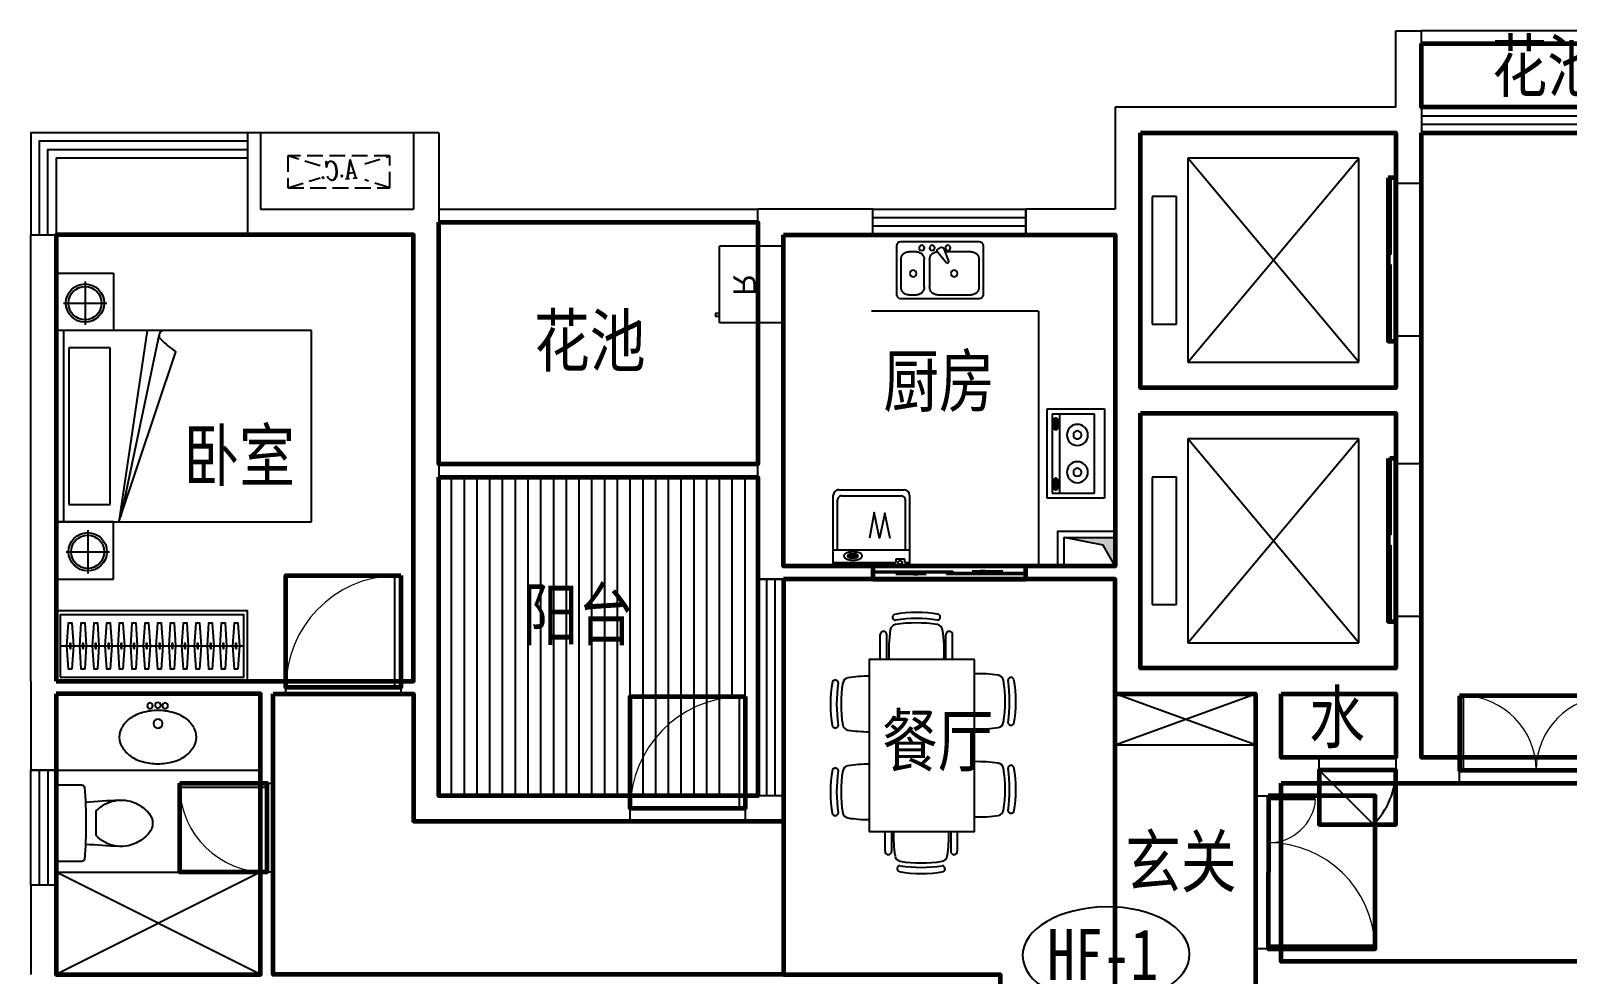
# Model space of a CAD drawing. Extents: x -515648 to -491648, y -675446 to -661846.
# Drawn here: x -515648 to -503604, y -669246 to -661846 of the extents above; entities that cross this region are included whole.
import ezdxf
from ezdxf.enums import TextEntityAlignment as Align

# ---------------------------------------------------------------- set-up
doc = ezdxf.new("R2010")
doc.units = 0
doc.header["$LTSCALE"] = 1000
doc.header["$MEASUREMENT"] = 0
doc.linetypes.add('DASH', pattern=[0.35, 0.25, -0.1])
doc.layers.get('0').update_dxf_attribs({"linetype": 'CONTINUOUS'})
for name, color, linetype in [('BATH', 8, 'CONTINUOUS'), ('F', 8, 'CONTINUOUS'), ('FURNITURE', 8, 'CONTINUOUS'), ('Furniture(家具)', 8, 'CONTINUOUS'), ('KT', 5, 'DASH'), ('Lvtry(厨卫)', 136, 'CONTINUOUS'), ('PUB_TEXT', 7, 'CONTINUOUS'), ('STAIR', 3, 'CONTINUOUS'), ('TOTHER', 223, 'CONTINUOUS'), ('WALL', 2, 'CONTINUOUS'), ('WC', 157, 'CONTINUOUS'), ('WINDOW', 4, 'CONTINUOUS'), ('家具', 8, 'CONTINUOUS'), ('屋顶轮廓阳台', 5, 'CONTINUOUS')]:
    doc.layers.add(name, color=color, linetype=linetype)
for name, color, linetype, lineweight in [('GT_卧室', 1, 'CONTINUOUS', 60), ('GT_卫生间', 5, 'CONTINUOUS', 60), ('GT_厨房', 4, 'CONTINUOUS', 60), ('GT_水机房', 170, 'CONTINUOUS', 60), ('GT_玄关', 40, 'CONTINUOUS', 60), ('GT_电梯', 150, 'CONTINUOUS', 60), ('GT_花园', 74, 'CONTINUOUS', 60), ('GT_过道', 30, 'CONTINUOUS', 60), ('GT_门', 111, 'CONTINUOUS', 60), ('GT_阳台', 6, 'CONTINUOUS', 60), ('GT_餐厅', 3, 'CONTINUOUS', 60)]:
    doc.layers.add(name, color=color, linetype=linetype, lineweight=lineweight)
doc.styles.add('-黑体', font='simhei.ttf', dxfattribs={"width": 0.8})
doc.styles.add('COMPLEX', font='COMPLEX')
doc.styles.add('DIM_FONT', font='ZBTXT.shx', dxfattribs={"width": 0.8})
doc.styles.add('rms', font='zsdz-s.shx', dxfattribs={"width": 0.7})
doc.styles.add('黑体', font='simhei.ttf')

# ---------------------------------------------------------------- blocks, each defined once
blk = doc.blocks.new('A$C01E022E6')
at = {"layer": 'FURNITURE'}
for p, q in [((375, 1664), (375, 1858)), ((427, 1664), (427, 1858)), ((890, 1664), (890, 1858)), ((942, 1664), (942, 1858)), ((412, 314), (412, 159)), ((463, 314), (463, 159)), ((927, 314), (927, 159)), ((979, 314), (979, 159))]:
    blk.add_line(p, q, dxfattribs=at)
blk.add_lwpolyline([(1113, 1664), (289, 1664), (289, 314), (1113, 314)], close=True, dxfattribs=at)
for centre, radius, start, end in [((502, 1888), 49.1, 98.5308, 170.3803), ((495, 1995), 23.8, 116.0097, 268.0251), ((662, 1076), 957, 79.6214, 100.6257), ((658, 849), 1101, 81.4206, 98.5772), ((660, 878), 1107, 81.4608, 98.5749), ((815, 1888), 49, 8.6732, 81.3268), ((821, 1996), 24.7, 275.7106, 57.991), ((401, 1858), 25.9, 360, 180), ((1529, 1731), 1088, 171.2834, 183.52), ((-213, 1732), 1089, 356.4443, 8.6674), ((916, 1858), 25.9, 360, 180), ((941, 1311), 957, 169.3743, 190.3786), ((23, 1478), 23.8, 1.9749, 153.9903), ((1140, 1313), 1107, 171.4251, 188.5392), ((1169, 1315), 1101, 171.4228, 188.5794), ((130, 1471), 49.1, 99.6197, 171.4692), ((287, 444), 1088, 89.8693, 98.7166), ((1135, 464), 1088, 81.2834, 91.174), ((1292, 1491), 49.1, 8.5308, 80.3803), ((253, 1335), 1101, 351.4206, 8.5772), ((1400, 1498), 23.8, 26.0097, 178.0251), ((282, 1333), 1107, 351.4608, 8.5749), ((481, 1331), 957, 349.6214, 10.6257), ((22, 1152), 24.7, 212.009, 354.2894), ((129, 1158), 49, 188.6732, 261.3268), ((286, 2186), 1089, 261.3326, 270.1694), ((1136, 2206), 1089, 268.7882, 278.6674), ((1293, 1178), 49, 278.6732, 351.3268), ((1400, 1172), 24.7, 185.7106, 327.991), ((1135, -226), 1088, 81.2834, 91.174), ((1292, 802), 49.1, 8.5308, 80.3803), ((941, 621), 957, 169.3743, 190.3786), ((23, 788), 23.8, 1.9749, 153.9903), ((1140, 624), 1107, 171.4251, 188.5392), ((1169, 625), 1101, 171.4228, 188.5794), ((130, 782), 49.1, 99.6197, 171.4692), ((287, -246), 1088, 89.8693, 98.7166), ((253, 645), 1101, 351.4206, 8.5772), ((1400, 808), 23.8, 26.0097, 178.0251), ((282, 644), 1107, 351.4608, 8.5749), ((481, 641), 957, 349.6214, 10.6257), ((22, 463), 24.7, 212.009, 354.2894), ((129, 469), 49, 188.6732, 261.3268), ((286, 1497), 1089, 261.3326, 270.1694), ((1136, 1517), 1089, 268.7882, 278.6674), ((1293, 489), 49, 278.6732, 351.3268), ((1400, 483), 24.7, 185.7106, 327.991), ((1566, 287), 1088, 178.5605, 188.7166), ((-176, 286), 1089, 351.3326, 1.4771), ((438, 159), 25.9, 180, 360), ((539, 130), 49.1, 189.6197, 261.4692), ((852, 129), 49, 278.6732, 351.3268), ((953, 159), 25.9, 180, 360), ((532, 23), 23.8, 91.9749, 243.9903), ((699, 941), 957, 259.3743, 280.3786), ((695, 1169), 1101, 261.4228, 278.5794), ((697, 1140), 1107, 261.4251, 278.5392), ((858, 22), 24.7, 302.009, 84.2894)]:
    blk.add_arc(centre, radius, start, end, dxfattribs=at)
blk = doc.blocks.new('A$C421B5896')
at = {"layer": 'WALL', "xscale": -1, "rotation": 90.00209809128175}
blk.add_blockref('A$C01E022E6', (2018, 1422), dxfattribs=at)
blk = doc.blocks.new('*U34')
blk.add_line((-970, -275), (470, -275))
for points in [[(-1000, 0), (500, 0), (500, -550), (-1000, -550)], [(-970, -30), (470, -30), (470, -520), (-970, -520)]]:
    blk.add_lwpolyline(points, close=True)
at = {"elevation": 0}
for points in [[(-874, -95), (-862, -275), (-874, -455), (-906, -455), (-918, -275), (-906, -95)], [(-774, -95), (-762, -275), (-774, -455), (-806, -455), (-818, -275), (-806, -95)], [(-674, -95), (-662, -275), (-674, -455), (-706, -455), (-718, -275), (-706, -95)], [(-574, -95), (-562, -275), (-574, -455), (-606, -455), (-618, -275), (-606, -95)], [(-474, -95), (-462, -275), (-474, -455), (-506, -455), (-518, -275), (-506, -95)], [(-374, -95), (-362, -275), (-374, -455), (-406, -455), (-418, -275), (-406, -95)], [(-274, -95), (-262, -275), (-274, -455), (-306, -455), (-318, -275), (-306, -95)], [(-174, -95), (-162, -275), (-174, -455), (-206, -455), (-218, -275), (-206, -95)], [(-74, -95), (-62, -275), (-74, -455), (-106, -455), (-118, -275), (-106, -95)], [(26, -95), (38, -275), (26, -455), (-6, -455), (-18, -275), (-6, -95)], [(126, -95), (138, -275), (126, -455), (94, -455), (82, -275), (94, -95)], [(226, -95), (238, -275), (226, -455), (194, -455), (182, -275), (194, -95)], [(326, -95), (338, -275), (326, -455), (294, -455), (282, -275), (294, -95)], [(426, -95), (438, -275), (426, -455), (394, -455), (382, -275), (394, -95)]]:
    blk.add_lwpolyline(points, close=True, dxfattribs=at)
at = {"ltscale": 15, "elevation": 0}
for points in [[(-894, -255), (-886, -255), (-886, -295), (-894, -295)], [(-794, -255), (-786, -255), (-786, -295), (-794, -295)], [(-694, -255), (-686, -255), (-686, -295), (-694, -295)], [(-594, -255), (-586, -255), (-586, -295), (-594, -295)], [(-494, -255), (-486, -255), (-486, -295), (-494, -295)], [(-394, -255), (-386, -255), (-386, -295), (-394, -295)], [(-294, -255), (-286, -255), (-286, -295), (-294, -295)], [(-194, -255), (-186, -255), (-186, -295), (-194, -295)], [(-94, -255), (-86, -255), (-86, -295), (-94, -295)], [(6, -255), (14, -255), (14, -295), (6, -295)], [(106, -255), (114, -255), (114, -295), (106, -295)], [(206, -255), (214, -255), (214, -295), (206, -295)], [(306, -255), (314, -255), (314, -295), (306, -295)], [(406, -255), (414, -255), (414, -295), (406, -295)]]:
    blk.add_lwpolyline(points, close=True, dxfattribs=at)
blk = doc.blocks.new('洗衣机')
for p, q in [((299, 0), (-299, 0)), ((-299, -557), (-299, 0)), ((299, 0), (299, -557)), ((-262, -31), (-299, -31)), ((-262, -30), (-262, -57)), ((-262, -57), (-190, -57)), ((-190, -57), (-190, -30)), ((299, -31), (-190, -31)), ((107, -75), (107, -86)), ((116, -84), (116, -98)), ((172, -84), (116, -84)), ((116, -98), (172, -98)), ((172, -98), (172, -84)), ((186, -76), (186, -86)), ((-299, -126), (299, -126)), ((-267, -125), (-267, -518)), ((267, -125), (267, -518)), ((256, -600), (-256, -600)), ((232, -552), (-232, -552))]:
    blk.add_line(p, q)
for points in [[(72, -82, 0.185158), (77, -93, 0.102042), (93, -105, 0.060862), (115, -112, 0.047173), (144, -115, 0.047173), (174, -112, 0.060862), (195, -105, 0.102042), (212, -93, 0.185158), (217, -82, 0.185158), (212, -71, 0.102042), (195, -58, 0.060862), (174, -51, 0.047173), (144, -49, 0.047173), (115, -51, 0.060862), (93, -58, 0.102042), (77, -71, 0.185158), (72, -82, 0.185158)], [(186, -76, 0.259034), (185, -73, 0.076276), (175, -69, 0.036515), (163, -67, 0.026615), (147, -66, 0.026615), (130, -67, 0.036515), (118, -69, 0.076276), (108, -73, 0.259034), (107, -76, 0.078462), (107, -77, 0.056762)], [(186, -86, 0.259034), (185, -83, 0.076276), (175, -78, 0.036515), (163, -76, 0.026615), (147, -75, 0.026615), (130, -76, 0.036515), (118, -78, 0.076276), (108, -83, 0.259034), (107, -86, 0.259034), (108, -88, 0.056762), (116, -92, 0.036515)], [(172, -93, 0.008736), (175, -93, 0.076276), (185, -88, 0.259034), (186, -86, 0.259034)]]:
    blk.add_lwpolyline(points, format="xyb")
blk.add_lwpolyline([(-146, -219), (-105, -418), (-64, -221), (-22, -421), (16, -221)])
blk.add_circle((-224, -30), 15.2)
for centre, radius, start, end in [((-256, -557), 43.4, 180, 270), ((-232, -518), 34.7, 180, 270), ((232, -518), 34.7, 270, 0), ((256, -557), 43.4, 270, 0)]:
    blk.add_arc(centre, radius, start, end)
blk = doc.blocks.new('炉')
at = {"layer": 'Lvtry(厨卫)'}
for p, q in [((0, 350), (-450, 350)), ((-450, 350), (-450, -350)), ((-410, -310), (-410, 310)), ((-410, 310), (-80, 310)), ((-403, 205), (-403, 269)), ((-403, 269), (-386, 269)), ((-378, 286), (-388, 286)), ((-386, 269), (-386, 205)), ((-354, -310), (-354, 310)), ((-80, 310), (-80, -310)), ((0, -350), (0, 350)), ((-386, 205), (-403, 205)), ((-377, 194), (-388, 194)), ((-403, -204), (-386, -204)), ((-403, -268), (-403, -204)), ((-378, -187), (-388, -187)), ((-386, -204), (-386, -268)), ((-450, -350), (0, -350)), ((-80, -310), (-410, -310)), ((-386, -268), (-403, -268)), ((-377, -279), (-388, -279))]:
    blk.add_line(p, q, dxfattribs=at)
for centre, radius in [((-213, 146), 82.5), ((-213, 146), 31.6), ((-213, -146), 82.5), ((-213, -146), 31.6)]:
    blk.add_circle(centre, radius, dxfattribs=at)
for centre, radius, start, end in [((-357, 262), 41.3, 148.0894, 165.5369), ((-305, 249), 94.4, 165.5369, 167.5389), ((-388, 282), 4.03, 90, 148.0894), ((-388, 282), 4.03, 31.9106, 90), ((-420, 262), 41.3, 14.4631, 31.9106), ((-471, 249), 94.4, 6.0983, 14.4631), ((-378, 282), 4.03, 31.9106, 90), ((-554, 240), 177, 0, 6.0983), ((-409, 262), 41.3, 14.4631, 31.9106), ((-461, 249), 94.4, 6.0983, 14.4631), ((-543, 240), 177, 0, 6.0983), ((-357, 218), 41.3, 198.9155, 211.9106), ((-388, 198), 4.03, 211.9106, 270), ((-388, 198), 4.03, 270, 328.0894), ((-420, 218), 41.3, 328.0894, 345.5369), ((-471, 231), 94.4, 345.5369, 353.9017), ((-378, 198), 4.03, 252.0546, 270), ((-378, 198), 4.03, 270, 328.0894), ((-554, 240), 177, 353.9017, 0), ((-409, 218), 41.3, 328.0894, 345.5369), ((-461, 231), 94.4, 345.5369, 353.9017), ((-543, 240), 177, 353.9017, 0), ((-357, -211), 41.3, 148.0894, 165.5369), ((-305, -224), 94.4, 165.5369, 167.5389), ((-388, -191), 4.03, 90, 148.0894), ((-388, -191), 4.03, 31.9106, 90), ((-420, -211), 41.3, 14.4631, 31.9106), ((-471, -224), 94.4, 6.0983, 14.4631), ((-378, -191), 4.03, 31.9106, 90), ((-554, -233), 177, 0, 6.0983), ((-554, -233), 177, 353.9017, 0), ((-409, -211), 41.3, 14.4631, 31.9106), ((-461, -224), 94.4, 6.0983, 14.4631), ((-543, -233), 177, 0, 6.0983), ((-543, -233), 177, 353.9017, 0), ((-357, -255), 41.3, 198.9155, 211.9106), ((-388, -275), 4.03, 211.9106, 270), ((-388, -275), 4.03, 270, 328.0894), ((-420, -255), 41.3, 328.0894, 345.5369), ((-471, -242), 94.4, 345.5369, 353.9017), ((-378, -275), 4.03, 252.0546, 270), ((-378, -275), 4.03, 270, 328.0894), ((-409, -255), 41.3, 328.0894, 345.5369), ((-461, -242), 94.4, 345.5369, 353.9017)]:
    blk.add_arc(centre, radius, start, end, dxfattribs=at)
blk = doc.blocks.new('洗手池5')
at = {"layer": 'F'}
for p, q in [((307, 0), (-307, 0)), ((-338, -31), (-338, -419)), ((-245, -82), (-40, -82)), ((-31, -59), (-70, -163)), ((-53, -173), (18, -87)), ((-2, -48), (12, -57)), ((184, -82), (245, -82)), ((338, -419), (338, -31)), ((-307, -358), (-307, -143)), ((-70, -163), (-53, -173)), ((82, -143), (82, -358)), ((123, -358), (123, -143)), ((307, -143), (307, -358)), ((-307, -450), (307, -450)), ((20, -419), (-245, -419)), ((245, -419), (184, -419))]:
    blk.add_line(p, q, dxfattribs=at)
for centre, radius in [((-61, -51), 20.5), ((61, -51), 20.5), ((143, -51), 20.5), ((-112, -251), 25.6), ((210, -251), 25.6)]:
    blk.add_circle(centre, radius, dxfattribs=at)
for centre, radius, start, end in [((-307, -31), 30.7, 90, 180), ((307, -31), 30.7, 0, 90), ((-245, -143), 61.4, 90, 180), ((-12, -66), 20.5, 60, 159.4623), ((2, -74), 20.5, 320.5377, 60), ((20, -143), 61.4, 0, 90), ((184, -143), 61.4, 90, 180), ((245, -143), 61.4, 0, 90), ((-245, -358), 61.4, 180, 270), ((20, -358), 61.4, 270, 0), ((184, -358), 61.4, 180, 270), ((245, -358), 61.4, 270, 0), ((-307, -419), 30.7, 180, 270), ((307, -419), 30.7, 270, 0)]:
    blk.add_arc(centre, radius, start, end, dxfattribs=at)
blk = doc.blocks.new('双人床3')
for p, q in [((0, 1200), (450, 1200)), ((0, 750), (0, 1200)), ((226, 1134), (226, 794)), ((450, 1200), (450, 750)), ((56, 963), (396, 964)), ((0, 750), (0, -750)), ((450, 750), (0, 750)), ((2000, 750), (0, 750)), ((56, 750), (56, -750)), ((713, 750), (490, -750)), ((2000, -750), (2000, 750)), ((98, 613), (98, -616)), ((422, 613), (98, 613)), ((422, -616), (422, 613)), ((807, 720), (507, -709)), ((490, -750), (936, 575)), ((98, -616), (422, -616)), ((450, -750), (0, -750)), ((0, -750), (0, -1200)), ((0, -750), (2000, -750)), ((0, -750), (2000, -750)), ((0, -750), (170, -750)), ((247, -816), (247, -1156)), ((450, -1200), (450, -750)), ((77, -986), (417, -986)), ((0, -1200), (450, -1200))]:
    blk.add_line(p, q)
for centre, radius in [((226, 964), 150), ((226, 964), 130), ((247, -986), 150), ((247, -986), 130)]:
    blk.add_circle(centre, radius)
for centre, radius, start, end in [((845, 711), 39.3, 98.3142, 235.2303), ((1256, 1096), 602, 223.8941, 237.4565), ((927, 580), 10, 330.9519, 57.4565)]:
    blk.add_arc(centre, radius, start, end)
blk = doc.blocks.new('A$C0EA120DE')
at = {"layer": 'KT', "linetype": 'DASH', "ltscale": 0.5}
for p, q in [((-908, 63), (-656, -16)), ((-108, 63), (-306, 1)), ((-656, -109), (-908, -187)), ((-306, -126), (-108, -187))]:
    blk.add_line(p, q, dxfattribs=at)
blk.add_lwpolyline([(-908, -187), (-908, 63), (-108, 63), (-108, -187)], close=True, dxfattribs=at)
at = {"layer": 'KT', "linetype": 'DASH', "ltscale": 0.5, "style": 'COMPLEX', "text_generation_flag": 6, "width": 0.8}
blk.add_text('A.C.', height=150, rotation=355, dxfattribs=at).set_placement((-658, -63), align=Align.MIDDLE_RIGHT)
blk = doc.blocks.new('A$C3A193A47')
at = {"layer": '家具', "rotation": 180}
blk.add_blockref('A$C0EA120DE', (-539, 117), dxfattribs=at)
blk = doc.blocks.new('TP6')
blk.add_lwpolyline([(20, -300), (201, -300, 0.388903), (221, -282, 0.043619), (221, 282, 0.388903), (201, 300), (20, 300, 0.414214), (0, 280), (0, -280, 0.414214), (20, -300, 0.414214)], format="xyb")
blk.add_lwpolyline([(623, 157, 0.325454), (314, 96), (314, -96, 0.325454), (623, -157, 0.11195), (728, -76, 0.35994), (728, 76, 0.11195)], format="xyb", close=True)
for centre, start, end in [((822, -7004), 92.6182, 94.7269), ((822, 7004), 265.2731, 267.3818)]:
    blk.add_arc(centre, 7194, start, end)
blk = doc.blocks.new('_E12QMA')
for centre, radius in [((-57, -42), 22.1), ((0, -38), 22.1), ((62, -42), 22.1), ((0, -182), 35.3)]:
    blk.add_circle(centre, radius)
for centre, radius, start, end in [((-31, -396), 316, 106.2949, 125.2119), ((0, -500), 424, 90, 106.2949), ((0, -500), 424, 73.7051, 90), ((31, -396), 316, 54.7881, 73.7051), ((-148, -288), 152, 149.5902, 180), ((-77, -329), 235, 125.2119, 149.5902), ((77, -329), 235, 30.4098, 54.7881), ((148, -288), 152, 360, 390.4098), ((-148, -288), 152, 180, 210.4098), ((148, -288), 152, 329.5902, 360), ((-77, -246), 235, 210.4098, 234.7881), ((-31, -180), 316, 234.7881, 253.7051), ((31, -180), 316, 286.2949, 305.2119), ((77, -246), 235, 305.2119, 329.5902), ((0, -75), 424, 253.7051, 270), ((0, -75), 424, 270, 286.2949)]:
    blk.add_arc(centre, radius, start, end)
at = {"style": 'DIM_FONT', "width": 0.8, "flags": 9}
for tag in ['XSIZE', 'YSIZE']:
    blk.add_attdef(tag, (0, 0), '', height=0.5, dxfattribs=at)
blk = doc.blocks.new('12314325')
at = {"layer": 'TOTHER'}
blk.add_hatch(color=256, dxfattribs=at).paths.add_polyline_path([(2867103, -449822), (2867010, -449656), (2867010, -449881), (2867410, -449881)])
blk.add_line((2867460, -449656), (2867010, -449656), dxfattribs=at)
for points in [[(2867410, -449656), (2867410, -449881), (2867010, -449881), (2867010, -449656)], [(2867460, -449656), (2867460, -449931), (2867010, -449931), (2867010, -449656)], [(2867010, -449656), (2867103, -449822), (2867410, -449881)]]:
    blk.add_lwpolyline(points, dxfattribs=at)
blk = doc.blocks.new('冰箱')
for p, q in [((0, 0), (600, 0)), ((0, 0), (0, -500)), ((600, 0), (600, -500)), ((0, -500), (600, -500))]:
    blk.add_line(p, q)
blk.add_lwpolyline([(50, -500), (50, -530), (75, -530), (75, -500)])
at = {"linetype": 'ByBlock', "style": 'rms'}
blk.add_text('R', height=175, rotation=0, dxfattribs=at).set_placement((213, -393))
blk = doc.blocks.new('$DorLib2D$00000025')
at = {"const_width": 0.02}
for points in [[(0.481, -0.001), (0.481, 0.691)], [(-0.481, 0.001), (-0.481, 0.308)]]:
    blk.add_lwpolyline(points, dxfattribs=at)
at = {"lineweight": 13}
for centre, radius, start, end in [((0.505, -0.002), 0.699, 91.9397, 179.7238), ((-0.501, 0.003), 0.307, 359.7899, 85.7508)]:
    blk.add_arc(centre, radius, start, end, dxfattribs=at)
blk = doc.blocks.new('$TCHSYS$WIN2D')
for p, q in [((-0.5, 0.5), (0.5, 0.5)), ((-0.5, 0.5), (-0.5, -0.5)), ((0.5, 0.5), (0.5, -0.5)), ((0.5, 0.1667), (-0.5, 0.1667)), ((0.5, -0.1667), (-0.5, -0.1667)), ((-0.5, -0.5), (0.5, -0.5))]:
    blk.add_line(p, q)
blk = doc.blocks.new('$DorLib2D$00000001')
for p, q in [((0.45, 0.975), (0.5, 0.975)), ((0.45, 0), (0.45, 0.975)), ((0.5, 0), (0.5, 0.975)), ((0.5, 0), (0.45, 0))]:
    blk.add_line(p, q)
at = {"lineweight": 13}
blk.add_arc((0.475, 0), 0.975, 91.4693, 180, dxfattribs=at)
blk = doc.blocks.new('$DorLib2D$00000131')
at = {"color": 0, "linetype": 'Continuous'}
for p, q in [((-0.5, 0.125), (-0.5, 0)), ((0.019, 0.125), (-0.5, 0.125)), ((0.019, 0), (0.019, 0.125)), ((0.15, 0.125), (0.232, 0.197)), ((0.35, 0.125), (0.15, 0.125)), ((0.232, 0.197), (0.232, 0.125)), ((-0.5, 0), (0.019, 0)), ((-0.024, 0), (0.5, 0)), ((-0.024, -0.125), (-0.024, 0)), ((0.5, 0), (0.5, -0.125)), ((-0.35, -0.125), (-0.15, -0.125)), ((-0.232, -0.197), (-0.232, -0.125)), ((-0.15, -0.125), (-0.232, -0.197)), ((0.5, -0.125), (-0.024, -0.125))]:
    blk.add_line(p, q, dxfattribs=at)
blk = doc.blocks.new('$DorLib2D$00000127')
at = {"color": 0, "linetype": 'Continuous'}
for p, q in [((-0.033, 0.795, -93.75), (-0.533, 0.795, -93.75)), ((-0.533, 0.795, -93.75), (-0.533, 0.69, -93.75)), ((-0.033, 0.795, -93.75), (-0.033, 0.69, -93.75)), ((0.033, 0.795, -93.75), (0.033, 0.69, -93.75)), ((0.533, 0.795, -93.75), (0.033, 0.795, -93.75)), ((0.533, 0.795, -93.75), (0.533, 0.69, -93.75)), ((-0.033, 0.69, -93.75), (-0.533, 0.69, -93.75)), ((0.533, 0.69, -93.75), (0.033, 0.69, -93.75)), ((0.5, 0.5, -93.75), (-0.5, 0.5, -93.75))]:
    blk.add_line(p, q, dxfattribs=at)
blk = doc.blocks.new('$DorLib2D$00000114')
at = {"color": 0}
blk.add_line((0.5, 0), (-0.207, 0.707), dxfattribs=at)
blk.add_arc((0.5, 0), 1, 135, 180, dxfattribs=at)
blk = doc.blocks.new('$WINLIB2D$00000001')
for p, q in [((-0.5, 0.5), (0.5, 0.5)), ((-0.5, 0.5), (-0.5, -0.5)), ((0.5, -0.5), (0.5, 0.5)), ((0.5, 0.1667), (-0.5, 0.1667)), ((0.5, -0.1667), (-0.5, -0.1667)), ((-0.5, -0.5), (0.5, -0.5))]:
    blk.add_line(p, q)
blk = doc.blocks.new('$DorLib2D$00000002')
for p, q in [((-0.5, 0), (-0.5, 0.4875)), ((-0.475, 0.4875), (-0.5, 0.4875)), ((-0.475, 0), (-0.475, 0.4875)), ((0.475, 0), (0.475, 0.4875)), ((0.475, 0.4875), (0.5, 0.4875)), ((0.5, 0), (0.5, 0.4875)), ((-0.5, 0), (-0.475, 0)), ((0.5, 0), (0.475, 0))]:
    blk.add_line(p, q)
at = {"lineweight": 13}
for centre, start, end in [((-0.4875, 0), 0, 88.53072), ((0.4875, 0), 91.46928, 180)]:
    blk.add_arc(centre, 0.4875, start, end, dxfattribs=at)

msp = doc.modelspace()

# ---------------------------------------------------------------- hatches: boundary and pattern name
at = {"layer": 'F'}
h = msp.add_hatch(dxfattribs=at)
h.set_pattern_fill('_USER', color=256, scale=100, angle=90, style=0, pattern_type=0)
h.set_pattern_definition([(90, (-3966248.68, 33887.6), (-100, 6e-15), [])])
h.paths.add_polyline_path([(-510193, -667068), (-510193, -667068), (-510148, -667068), (-510148, -667846), (-510048, -667846), (-510048, -667496), (-510048, -665696), (-510048, -665346), (-512448, -665346), (-512448, -666946), (-512448, -667846), (-511042, -667846, -0.37382)])
h.paths.add_polyline_path([(-511042, -667846), (-510193, -667846), (-510193, -667068, 0.37382)], flags=17)
h.paths.add_polyline_path([(-511935, -666779), (-511045, -666779), (-511045, -666192), (-511935, -666192)], flags=24)

# ---------------------------------------------------------------- linework, layer by layer
at = {"layer": 'FURNITURE'}
for p, q in [((-507748, -664046, 0), (-509058, -664046, 0)), ((-507748, -664046, 0), (-507748, -666046, 0)), ((-507148, -667446, 0), (-506048, -667046, 0)), ((-506048, -667446, 0), (-507148, -667046, 0)), ((-507148, -667046, 0), (-507148, -667446, 0)), ((-507148, -667446, 0), (-506048, -667446, 0)), ((-515448, -668446, 0), (-513848, -668446, 0)), ((-513848, -669246, 0), (-515448, -668446, 0)), ((-513848, -668446, 0), (-515448, -669246, 0))]:
    msp.add_line(p, q, dxfattribs=at)
at = {"layer": 'GT_卧室'}
msp.add_lwpolyline([(-515448, -666946), (-512648, -666946), (-512648, -663446), (-515448, -663446), (-515448, -666946)], dxfattribs=at)
at = {"layer": 'GT_卫生间'}
msp.add_lwpolyline([(-515448, -667046), (-515448, -669246), (-513848, -669246), (-513848, -667046), (-515448, -667046)], dxfattribs=at)
at = {"layer": 'GT_厨房'}
msp.add_lwpolyline([(-509748, -663446), (-507148, -663446), (-507148, -666046), (-509748, -666046), (-509748, -663446)], dxfattribs=at)
at = {"layer": 'GT_水机房'}
msp.add_lwpolyline([(-505848, -667046), (-504948, -667046), (-504948, -667546), (-505848, -667546), (-505848, -667046)], dxfattribs=at)
at = {"layer": 'GT_玄关', "elevation": 0}
msp.add_lwpolyline([(-507148, -667046), (-506048, -667046), (-506048, -669346), (-507148, -669346), (-507148, -667046)], dxfattribs=at)
at = {"layer": 'GT_电梯'}
for points in [[(-506948, -662646), (-504948, -662646), (-504948, -664646), (-506948, -664646), (-506948, -662646)], [(-506948, -664846), (-504948, -664846), (-504948, -666846), (-506948, -666846), (-506948, -664846)]]:
    msp.add_lwpolyline(points, dxfattribs=at)
at = {"layer": 'GT_花园'}
msp.add_lwpolyline([(-504748, -661946), (-502948, -661946), (-502948, -662446), (-504748, -662446), (-504748, -661946)], dxfattribs=at)
at = {"layer": 'GT_花园', "elevation": 0}
msp.add_lwpolyline([(-512448, -663346), (-509948, -663346), (-509948, -665246), (-512448, -665246), (-512448, -663346)], dxfattribs=at)
at = {"layer": 'GT_过道'}
for points in [[(-504748, -662646), (-502948, -662646), (-502948, -667546), (-504748, -667546), (-504748, -662646)], [(-513748, -667046), (-512648, -667046), (-512648, -668046), (-509748, -668046), (-509748, -669246), (-513748, -669246), (-513748, -667046)], [(-505848, -667746), (-501448, -667746), (-501448, -669146), (-505848, -669146), (-505848, -667746)]]:
    msp.add_lwpolyline(points, dxfattribs=at)
at = {"layer": 'GT_门', "elevation": -112500}
for points in [[(-505007, -663000), (-505007, -664280), (-504948, -664280), (-504948, -663000), (-505007, -663000)], [(-505007, -665200), (-505007, -666480), (-504948, -666480), (-504948, -665200), (-504996, -665200)]]:
    msp.add_lwpolyline(points, dxfattribs=at)
at = {"layer": 'GT_门'}
for points in [[(-512748, -666118), (-512748, -666996), (-513648, -666996), (-513648, -666118), (-512748, -666118)], [(-509048, -666046), (-509048, -666146), (-507848, -666146), (-507848, -666046), (-509048, -666046)], [(-510048, -667068), (-510048, -667946), (-510948, -667946), (-510948, -667068), (-510048, -667068)], [(-504448, -667061), (-504448, -667646), (-503248, -667646), (-503248, -667061), (-504448, -667061)], [(-505123, -668070), (-504948, -668070), (-504948, -667646), (-505548, -667646), (-505548, -668070), (-505123, -668070)], [(-514480, -667746), (-513798, -667746), (-513798, -668446), (-514480, -668446), (-514480, -667746)], [(-505946, -667846), (-505948, -669046), (-505111, -669046), (-505111, -667846), (-505948, -667846)]]:
    msp.add_lwpolyline(points, dxfattribs=at)
at = {"layer": 'GT_阳台'}
msp.add_lwpolyline([(-512448, -665346), (-509948, -665346), (-509948, -667846), (-512448, -667846), (-512448, -665346)], dxfattribs=at)
at = {"layer": 'GT_餐厅'}
msp.add_lwpolyline([(-509748, -666146), (-509748, -669246), (-508048, -669246), (-508048, -669346), (-507148, -669346), (-507148, -666146), (-509748, -666146)], dxfattribs=at)
at = {"layer": 'PUB_TEXT', "extrusion": (0, 0, -1)}
msp.add_ellipse((-507219, -669094, 0), major_axis=(655, 8), ratio=0.575668, dxfattribs=at)
at = {"layer": 'STAIR'}
for p, q in [((-505238, -662846, 0), (-506578, -662846, 0)), ((-506578, -662846, 0), (-506578, -664446, 0)), ((-506578, -664446, 0), (-505238, -662846, 0)), ((-505238, -664446, 0), (-506578, -662846, 0)), ((-505238, -664446, 0), (-505238, -662846, 0)), ((-506668, -663146, 0), (-506858, -663146, 0)), ((-506858, -663146, 0), (-506858, -664146, 0)), ((-506668, -664146, 0), (-506668, -663146, 0)), ((-506858, -664146, 0), (-506668, -664146, 0)), ((-506578, -664446, 0), (-505238, -664446, 0)), ((-505238, -665046, 0), (-506578, -665046, 0)), ((-506578, -665046, 0), (-506578, -666646, 0)), ((-506578, -666646, 0), (-505238, -665046, 0)), ((-505238, -666646, 0), (-506578, -665046, 0)), ((-505238, -666646, 0), (-505238, -665046, 0)), ((-506668, -665346, 0), (-506858, -665346, 0)), ((-506858, -665346, 0), (-506858, -666346, 0)), ((-506668, -666346, 0), (-506668, -665346, 0)), ((-506858, -666346, 0), (-506668, -666346, 0)), ((-506578, -666646, 0), (-505238, -666646, 0))]:
    msp.add_line(p, q, dxfattribs=at)
at = {"layer": 'WALL'}
for p, q in [((-504948, -662446), (-504948, -661846)), ((-504948, -661846), (-504748, -661846)), ((-504748, -662446), (-504748, -661846)), ((-504948, -662446), (-507148, -662446)), ((-507148, -662446), (-507148, -663246)), ((-504748, -662446), (-504748, -662646)), ((-513948, -662646), (-513948, -663446)), ((-513848, -662646), (-513948, -662646)), ((-513848, -662646), (-513848, -663246)), ((-512648, -662646), (-512648, -663246)), ((-512448, -662646), (-512648, -662646)), ((-512448, -662646), (-512448, -663346)), ((-504948, -662646), (-506948, -662646)), ((-506948, -662646), (-506948, -663346)), ((-504948, -662646), (-504948, -663040)), ((-504748, -663040), (-504748, -662646)), ((-504948, -663040), (-504748, -663040)), ((-513848, -663246), (-512648, -663246)), ((-512448, -663346), (-512448, -666946)), ((-509048, -663246), (-509948, -663246)), ((-509948, -666046), (-509948, -663246)), ((-509048, -663446), (-509048, -663246)), ((-507148, -663246), (-507848, -663246)), ((-507848, -663246), (-507848, -663446)), ((-506948, -663346), (-506948, -664646)), ((-515648, -666946), (-515648, -663446)), ((-515648, -663446), (-515448, -663446)), ((-515448, -666946), (-515448, -663446)), ((-513948, -663446), (-512648, -663446)), ((-512648, -663446), (-512648, -666946)), ((-509748, -663446), (-509048, -663446)), ((-509748, -666046), (-509748, -663446)), ((-507848, -663446), (-507148, -663446)), ((-507148, -663446), (-507148, -664746)), ((-504748, -664240), (-504948, -664240)), ((-504948, -664240), (-504948, -664646)), ((-504748, -664746), (-504748, -664240)), ((-504948, -664646), (-506948, -664646)), ((-507148, -664746), (-507148, -666046)), ((-504748, -665240), (-504748, -664746)), ((-504948, -664846), (-506948, -664846)), ((-506948, -664846), (-506948, -666046)), ((-504948, -664846), (-504948, -665240)), ((-504948, -665240), (-504748, -665240)), ((-509948, -666046), (-509948, -666146)), ((-509048, -666046), (-509748, -666046)), ((-509048, -666146), (-509048, -666046)), ((-507148, -666046), (-507848, -666046)), ((-507848, -666046), (-507848, -666146)), ((-506948, -666046), (-506948, -666846)), ((-509948, -666146), (-509748, -666146)), ((-509748, -666146), (-509048, -666146)), ((-507848, -666146), (-507148, -666146)), ((-507148, -666146), (-507148, -667046)), ((-504748, -666440), (-504948, -666440)), ((-504948, -666440), (-504948, -666846)), ((-504748, -666946), (-504748, -666440)), ((-515648, -666946), (-515648, -667646)), ((-513748, -666946), (-515448, -666946)), ((-513648, -666946), (-513748, -666946)), ((-513648, -667046), (-513648, -666946)), ((-512648, -666946), (-512748, -666946)), ((-512748, -666946), (-512748, -667046)), ((-512448, -666946), (-512448, -667846)), ((-506948, -666846), (-505948, -666846)), ((-505948, -666846), (-504948, -666846)), ((-504748, -667546), (-504748, -666946)), ((-515448, -667646), (-515448, -667046)), ((-513848, -667046), (-515448, -667046)), ((-513848, -667046), (-513848, -667746)), ((-513748, -667746), (-513748, -667046)), ((-513748, -667046), (-513648, -667046)), ((-512748, -667046), (-512648, -667046)), ((-512648, -667046), (-512648, -668046)), ((-507148, -667046), (-506048, -667046)), ((-506048, -667646), (-506048, -667046)), ((-505848, -667046), (-504948, -667046)), ((-505848, -667546), (-505848, -667046)), ((-504948, -667546), (-504948, -667046)), ((-505548, -667546), (-505848, -667546)), ((-505548, -667746), (-505548, -667546)), ((-504948, -667546), (-504948, -667746)), ((-504448, -667546), (-504748, -667546)), ((-504448, -667746), (-504448, -667546)), ((-515648, -667646), (-515448, -667646)), ((-506048, -667646), (-506048, -667846)), ((-513848, -667746), (-513748, -667746)), ((-505848, -667846), (-505848, -667746)), ((-505848, -667746), (-505548, -667746)), ((-504948, -667746), (-504848, -667746)), ((-504848, -667746), (-504448, -667746)), ((-510948, -667846), (-512448, -667846)), ((-510948, -668046), (-510948, -667846)), ((-509948, -667846), (-510048, -667846)), ((-510048, -667846), (-510048, -668046)), ((-509748, -667846), (-509948, -667846)), ((-509748, -668046), (-509748, -667846)), ((-506048, -667846), (-505848, -667846)), ((-512648, -668046), (-510948, -668046)), ((-510048, -668046), (-509748, -668046)), ((-513748, -668446), (-513848, -668446)), ((-513848, -668446), (-513848, -669246)), ((-513748, -669246), (-513748, -668446)), ((-515448, -668546), (-515648, -668546)), ((-515648, -668546), (-515648, -669246)), ((-515448, -669246), (-515448, -668546)), ((-505848, -669046), (-506048, -669046)), ((-506048, -669046), (-506048, -669346)), ((-505848, -669146), (-505848, -669046)), ((-512548, -669246), (-513748, -669246)), ((-503648, -669146), (-505848, -669146)), ((-501448, -669146), (-503648, -669146))]:
    msp.add_line(p, q, dxfattribs=at)
at = {"layer": 'WINDOW'}
for p, q in [((-515448, -663446, 0), (-513948, -663446, 0)), ((-505548, -667546, 0), (-504948, -667546, 0)), ((-513848, -668446, 0), (-513848, -667746, 0)), ((-505548, -667746, 0), (-504948, -667746, 0)), ((-510948, -667846, 0), (-510048, -667846, 0)), ((-505848, -669046, 0), (-505848, -667846, 0))]:
    msp.add_line(p, q, dxfattribs=at)
at = {"layer": 'WINDOW', "elevation": 0}
for points in [[(-513948, -662646), (-515648, -662646), (-515648, -663446)], [(-513948, -662712), (-515582, -662712), (-515582, -663446)], [(-513948, -662779), (-515515, -662779), (-515515, -663446)], [(-513948, -662846), (-515448, -662846), (-515448, -663446)]]:
    msp.add_lwpolyline(points, dxfattribs=at)
at = {"layer": '家具'}
msp.add_line((-515448, -667646, 0), (-513848, -667646, 0), dxfattribs=at)
at = {"layer": '屋顶轮廓阳台'}
for p, q in [((-502948, -661846, 0), (-504748, -661846, 0)), ((-502948, -661946, 0), (-504748, -661946, 0)), ((-512648, -662646, 0), (-513848, -662646, 0)), ((-512448, -663246, 0), (-509948, -663246, 0)), ((-512448, -663346, 0), (-509948, -663346, 0)), ((-512448, -665246, 0), (-509948, -665246, 0)), ((-512448, -665346, 0), (-509948, -665346, 0))]:
    msp.add_line(p, q, dxfattribs=at)

# ---------------------------------------------------------------- block references
at = {"layer": 'BATH', "xscale": -1, "rotation": 180}
msp.add_blockref('TP6', (-515448, -668061, 0), dxfattribs=at)
at = {"layer": 'FURNITURE', "xscale": -1, "rotation": 90.00209809537527}
msp.add_blockref('A$C421B5896', (-507942, -666422, 0), dxfattribs=at)
at = {"layer": 'Furniture(家具)'}
msp.add_blockref('双人床3', (-515448, -664946, 0), dxfattribs=at)
at = {"layer": 'Furniture(家具)', "xscale": -1, "rotation": 180}
msp.add_blockref('*U34', (-514448, -666946, 0), dxfattribs=at)
at = {"layer": 'KT', "xscale": -1}
msp.add_blockref('A$C3A193A47', (-513263, -663132, 0), dxfattribs=at)
at = {"layer": 'Lvtry(厨卫)', "xscale": -1}
msp.add_blockref('洗手池5', (-508521, -663498, 0), dxfattribs=at)
at = {"layer": 'Lvtry(厨卫)', "xscale": -1, "rotation": 180}
msp.add_blockref('炉', (-507231, -665162, 0), dxfattribs=at)
at = {"layer": 'Lvtry(厨卫)', "rotation": 180}
msp.add_blockref('洗衣机', (-509058, -666046, 0), dxfattribs=at)
at = {"layer": 'TOTHER', "rotation": 180}
msp.add_blockref('12314325', (2359862, -1115702, 0), dxfattribs=at)
at = {"layer": 'WC', "xscale": -1, "rotation": 270}
msp.add_blockref('冰箱', (-509748, -664136, 0), dxfattribs=at)
at = {"layer": 'WINDOW'}
for name, p, xscale, yscale, zscale, rotation in [('$WINLIB2D$00000001', (-503848, -662546), 1800, 200, 1800, 180.0000000019009), ('$DorLib2D$00000127', (-504848, -663640), 1200, 200, 1200, 89.9999999998181), ('$TCHSYS$WIN2D', (-508448, -663346), 1200, -200, 1200, 2.9443756e-09), ('$DorLib2D$00000127', (-504848, -665840), 1200, 200, 1200, 89.9999999998181), ('$DorLib2D$00000001', (-513198, -666996), -900, -900, -900, 179.9999999999333), ('$DorLib2D$00000131', (-508448, -666096), 1200, 100, 1200, 180.0000000000143), ('$TCHSYS$WIN2D', (-509848, -666996), 1700.00000005681, -200, 1700.00000005681, 90.00000000035106), ('$DorLib2D$00000001', (-510498, -667946), 900, 900, 900, 9.1108715e-09), ('$DorLib2D$00000002', (-503848, -667646), -1200, -1200, -1200, 180), ('$TCHSYS$WIN2D', (-515548, -668096), 900, -200, 900, 90.00000000004636), ('$DorLib2D$00000114', (-505248, -667646), -600, -600, -600, 359.9999999999393), ('$DorLib2D$00000001', (-513798, -668096), 700, 700, 700, 90), ('$DorLib2D$00000025', (-505948, -668446), -1200, -1200, -1200, 90.0000000010672)]:
    msp.add_blockref(name, p, dxfattribs=dict(at, xscale=xscale, yscale=yscale, zscale=zscale, rotation=rotation))
at = {"layer": '家具', "extrusion": (0, 0, -1), "zscale": -0.9999999999999998}
msp.add_blockref('_E12QMA', (514651, -667098, 0), dxfattribs=at)

# ---------------------------------------------------------------- texts
at = {"layer": 'PUB_TEXT', "style": '黑体', "width": 0.8}
for s, p in [('花池', (-504197, -662323, 0)), ('花池', (-511702, -664477, 0)), ('厨房', (-508965, -664792, 0)), ('卧室', (-514450, -665377, 0)), ('阳台', (-511792, -666624, 0)), ('餐厅', (-508975, -667613, 0))]:
    msp.add_text(s, height=400, dxfattribs=at).set_placement(p)
for s, p in [('水', (-505409, -667429, 0)), ('玄关', (-506633, -668561, 0))]:
    msp.add_text(s, height=400, dxfattribs=at).set_placement(p, align=Align.CENTER)
at = {"layer": 'PUB_TEXT', "style": '-黑体', "width": 0.8}
msp.add_text('HF-1', height=400, rotation=0, dxfattribs=at).set_placement((-507681, -669290, 0))

doc.saveas('drawing.dxf')
